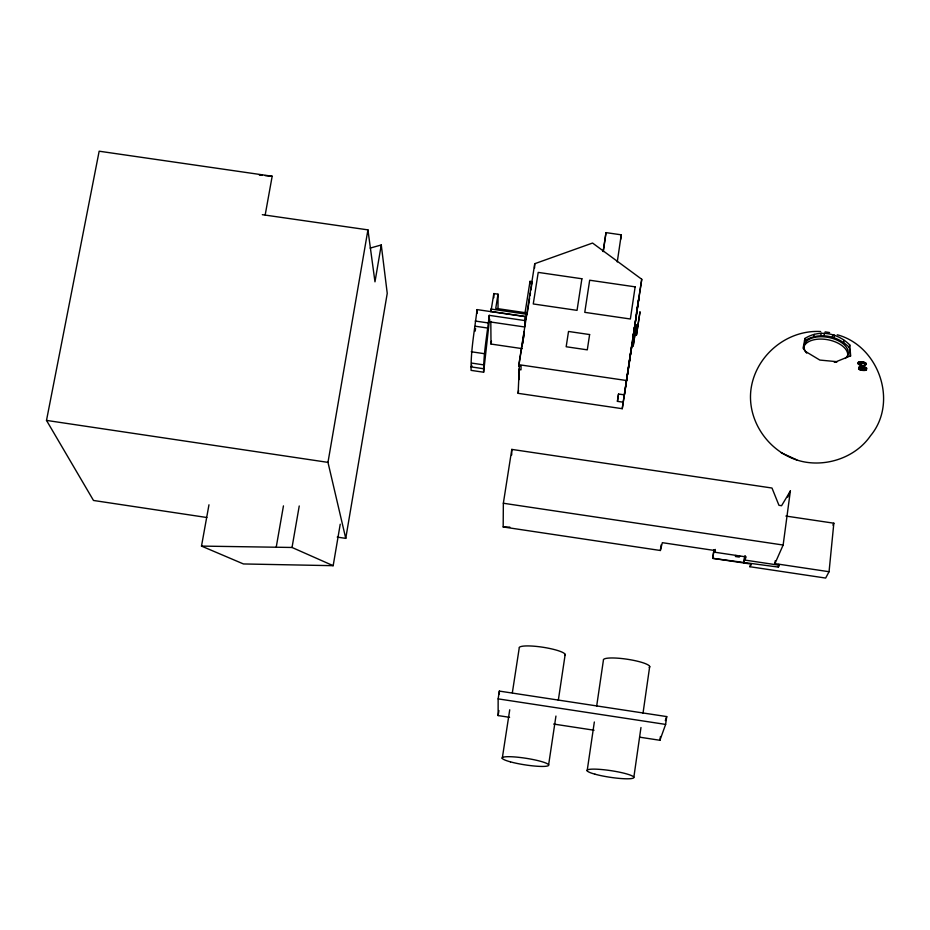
<?xml version="1.0" encoding="UTF-8"?>
<svg xmlns="http://www.w3.org/2000/svg" width="930" height="930" viewBox="0 0 930 930"><rect width="100%" height="100%" fill="white"/><g stroke="black" fill="none" stroke-linecap="round" stroke-linejoin="round"><path stroke-width="1.4" d="M509.594 717.321L498.131 715.577L498.143 698.872L499.34 691.095L666.729 716.588L665.624 724.412L659.916 740.28L639.875 737.211M499.34 693.919L499.34 691.095M785.897 516.057L833.838 523.195L829.06 571.718L825.654 578.065L749.871 566.719L750.952 564.057L712.764 558.337L778.387 567.091L779.235 565.219L744.86 560.069L746.092 556.907L714.833 552.234L715.391 550.606L662.346 542.678L660.358 550.49L503.177 526.961L503.351 503.246L511.802 449.399L771.993 488.029L778.956 505.316L781.572 505.711L790.349 491.087M511.698 454.968L511.802 449.399M629.459 360.596L630.68 352.9L622.251 408.7L518.126 393.332L519.393 365.223M518.719 369.512L520.963 369.838L521.067 366.257L518.812 365.932L518.847 364.688L534.738 263.702L592.55 243.044L641.758 279.279L624.448 394.878L618.531 394.006L617.427 401.353L623.286 402.213M519.033 379.591L519.289 369.942M524.857 320.571L524.659 326.988L489.308 321.803L489.238 315.351L524.857 320.571L525.473 316.688L477.055 309.597C474.684 329.836 470.72 349.971 471.092 370.373L483.635 372.221L489.296 321.199M525.473 316.688L525.357 320.362L525.95 316.56L490.505 311.376M525.95 316.56L525.903 318.072L526.857 312.91L495.748 308.365L498.015 294.171L493.818 293.566L491.145 310.225L491.133 309.062L526.508 314.235L526.473 315.398M526.043 318.944L526.078 317.99M526.822 313.98L526.857 312.91M529.914 284.069L530.007 281.36L532.216 281.685L530.902 290.032M534.564 268.049L534.738 263.702M633.202 345.937L636.341 325.279L633.202 345.937L631.621 345.96L631.784 345.018M829.06 571.718L774.923 563.615L775.236 560.767M620.659 239.417L621.252 234.825L606 232.616L603.303 251.53M778.387 567.091L778.747 564.371M774.923 563.615L783.141 545.038L790.395 490.761L787.733 497.12M744.116 561.964L744.674 557.884M744.86 560.069L745.418 555.977M636.55 313.038L638.712 299.262L637.306 308.946M712.764 558.337L713.938 549.886M659.916 740.28L660.451 736.502M660.358 550.49L661.172 544.864M633.853 777.213L640.968 727.516M643.002 713.31L649.698 666.45M630.842 352.656L632.191 343.391L630.087 357.167M635.713 318.804L636.201 315.468M628.389 368.606L627.552 374.418L629.645 360.689M587.167 770.761L594.34 721.994M596.653 706.219L603.396 660.312A23.448 4.173 8.5 0 1 628.145 659.382A23.448 4.173 8.5 0 1 649.233 667.484M617.427 401.353L618.496 394.18M622.251 408.7L628.785 364.653M629.215 361.817L631.528 346.193M636.655 313.387L633.353 335.137L635.946 318.083M636.492 335.009L639.98 311.969L636.492 335.009L634.818 334.765M617.264 261.958L621.252 234.825M548.63 764.797L555.942 716.054M558.314 700.29L565.184 654.418M633.621 332.882L632.098 342.961M633.783 331.801L634.458 327.267M636.108 316.351L636.759 311.492L636.597 312.48M603.128 251.495L606 232.616M502.258 758.392L509.733 709.788M512.372 692.629L519.184 648.315A23.355 4.15 8.7 0 1 543.12 647.28A23.355 4.15 8.7 0 1 564.894 655.464M498.131 715.577L498.91 710.555M524.962 313.364L530.007 281.36M518.812 365.932L524.229 331.51M527.403 312.294L529.589 298.379M530.03 295.601L530.472 292.822M522.765 343.798L523.218 340.95M523.671 338.09L524.113 335.23M518.638 373.058L519.3 368.792M518.126 393.332L518.568 390.472M636.794 310.678L641.758 279.279M483.635 372.221C483.449 353.121 487.204 334.3 489.238 315.351M490.726 311.62L491.133 309.062M489.308 321.803L489.715 319.234M522.242 348.645L491.005 344.053L491.459 341.205M475.16 331.138L475.59 328.441M337.23 537.098L345.751 538.377L387.24 293.345L381.265 244.974L370.152 248.101M381.265 244.974L374.976 281.837L367.931 229.873L262.33 214.679M208.971 504.792L201.496 546.096L243.451 563.952L333.173 565.684L340.229 524.206M345.751 538.377L327.976 462.373L367.931 229.873M333.173 565.684L292.032 547.468L299.239 505.967M276.222 547.235L283.452 505.885M265.19 214.935L272.176 176.247L99.161 151.206L46.5 420.406L93.5 500.468L206.855 517.51M804.996 338.439L803.078 348.204L805.415 351.401L819.842 360.073L836.396 361.63L850.648 355.806L849.753 344.972C838.232 333.161 819.295 329.174 804.996 338.439L804.52 340.88C818.807 331.615 837.744 335.602 849.253 347.413L850.473 356.399M813.785 336.869L814.262 334.428M820.772 335.602L821.248 333.161M823.945 335.73L824.433 333.289M832.373 337.067L832.862 334.637M834.059 337.532L834.547 335.102M843.475 342.798L843.975 340.357M849.253 347.413L849.753 344.972M665.299 720.622L666.729 716.588M735.851 555.384L735.409 556.512L739.245 557.082L739.699 555.954M832.885 525.078L833.838 523.195M749.871 566.719L751.335 564.289M820.644 331.533C786.734 329.534 755.369 355.899 750.952 389.531C746.72 422.999 771.633 455.816 804.508 461.954C828.99 466.442 856.332 456.467 870.503 435.775C898.566 402.097 878.722 345.855 837.256 334.777M201.496 546.096L292.032 547.468M259.365 175.107L262.214 175.363M265.062 175.619L272.176 176.247M634.783 325.058L638.027 325.523M475.207 321.036L488.029 322.908M475.346 326.232L488.087 328.104M471.219 351.761L483.984 353.632M518.847 364.688L626.727 380.556M471.591 363.084L484.181 364.944M470.975 366.873L483.565 368.733M46.5 420.406L327.976 462.373M503.351 503.246L783.141 545.038M498.143 698.872L665.624 724.412M553.652 724.052L594.061 730.224M825.108 331.871L829.572 332.556M781.188 452.747L796.847 459.897M471.684 365.048L471.731 366.408M477.055 309.597L477.148 313.294M490.819 321.338L491.005 344.053M493.818 293.566L493.842 297.728M498.015 294.171L498.027 308.621M806.705 353.156A22.413 12.415 10.7 0 1 826.421 337.09A22.413 12.415 10.7 0 1 845.172 358.469M836.942 361.968A22.413 12.415 10.7 0 1 834.315 362.34M803.625 347.75A22.401 12.415 10.7 0 1 828.839 339.938A22.401 12.415 10.7 0 1 847.393 357.074M509.838 527.112A187.639 180.362 0.4 0 1 503.177 526.961M715.24 549.421A14.403 0.581 -81.6 0 1 714.833 552.234M712.822 558.139A14.403 0.581 -81.6 0 1 713.996 549.932M743.791 562.778A14.415 0.744 -81.6 0 1 744.744 555.942M858.82 363.363A4.046 1.151 6.9 0 1 859.308 361.921A4.046 1.151 6.9 0 1 864.551 362.421A4.046 1.151 6.9 0 1 865.609 364.014M858.704 363.13A3.755 1.07 6.9 0 1 862.18 361.991A3.755 1.07 6.9 0 1 865.423 363.921M865.412 363.676A3.755 1.07 6.9 0 1 865.342 364.595M861.11 364.688A3.755 1.07 6.9 0 1 858.681 362.886M859.134 362.735A3.755 1.07 6.9 0 1 864.981 363.421M858.983 367.862A4.022 1.139 6.9 0 1 862.959 366.792A4.022 1.139 6.9 0 1 866.376 368.792M866.353 367.978A3.813 1.081 6.9 0 1 866.26 368.71M859.088 367.769A3.813 1.081 6.9 0 1 861.459 366.746A3.813 1.081 6.9 0 1 866.156 367.815M866.237 368.919A3.813 1.07 6.9 0 1 866.307 369.524M866.144 369.652A3.813 1.07 6.9 0 1 861.354 369.733M859.657 369.198A3.813 1.07 6.9 0 1 858.971 368.71M858.913 368.257A3.813 1.07 6.9 0 1 862.098 367.722A3.813 1.07 6.9 0 1 866.039 368.768M635.144 286.847L630.366 319.002L584.772 312.341L589.678 280.221L635.144 286.847M589.62 334.556L587.295 349.854L566.172 346.75L568.521 331.464L589.62 334.556M581.889 278.756L577.042 310.364L533.262 303.959L538.214 272.397L581.889 278.756M859.75 364.874A4.046 1.151 6.9 0 0 865.97 364.665A4.046 1.151 6.9 0 0 860.157 362.921A4.046 1.151 6.9 0 0 859.75 364.874M860.076 369.873A4.022 1.139 6.9 0 0 866.528 369.884A4.022 1.139 6.9 0 0 861.145 368.036A4.022 1.139 6.9 0 0 860.076 369.873M594.968 774.19A23.657 3.336 8.6 0 0 633.423 778.026A23.657 3.336 8.6 0 0 603.117 769.668A23.657 3.336 8.6 0 0 594.968 774.19M510.465 761.868A23.564 3.325 8.8 0 0 548.363 765.634A23.564 3.325 8.8 0 0 517.452 757.194A23.564 3.325 8.8 0 0 510.465 761.868"/></g></svg>
